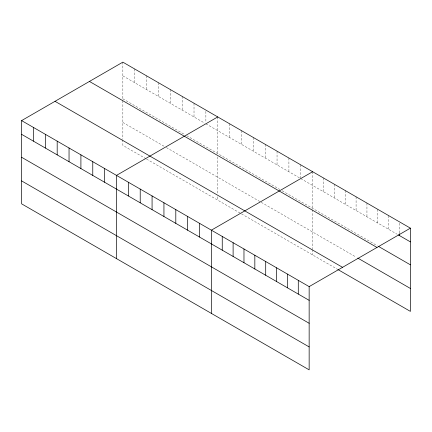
<?xml version="1.0" encoding="UTF-8"?>
<svg xmlns="http://www.w3.org/2000/svg" width="432" height="432" viewBox="0 0 432 432"><rect width="100%" height="100%" fill="white"/><g stroke="black" fill="none" stroke-linecap="round" stroke-linejoin="round"><path stroke-width="0.32" stroke-dasharray="2.16 1.62" d="M122.85 75.87L204.746 123.158M205.88 123.811L299.641 177.941M300.769 178.594L397.251 234.295M122.85 98.809L184.415 134.357M186.673 135.659L279.871 189.47M282.134 190.771L377.239 245.684M122.85 122.445L164.079 146.248M166.342 147.555L260.669 202.014M261.23 202.338L356.087 257.099M146.005 158.755L122.85 145.384L122.85 139.984M146.572 159.079L240.899 213.538M241.461 213.862L337.219 269.147M399.535 223.198L399.535 233.005M388.676 215.622L388.676 229.343M377.811 209.347L377.811 223.074M366.946 203.078L366.946 216.799M356.087 196.803L356.087 210.53M345.222 190.534L345.222 204.26M334.357 184.259L334.357 197.986M323.498 177.989L323.498 191.716M312.633 171.715L312.633 208.381M312.633 209.693L312.633 248.881M312.633 249.556L312.633 254.956M300.769 164.867L300.769 177.941M288.911 158.02L288.911 171.747M277.047 151.173L277.047 164.9M265.189 144.326L265.189 158.053M253.325 137.479L253.325 151.2M241.461 130.626L241.461 144.353M229.603 123.779L229.603 137.506M217.739 116.932L217.739 153.598M217.739 156.881L217.739 194.098M217.739 196.792L217.739 200.167M205.88 111.391L205.88 122.504M194.017 103.237L194.017 116.959M182.153 96.385L182.153 110.111M170.294 89.537L170.294 103.264M158.431 82.69L158.431 96.417M146.572 75.843L146.572 89.57M134.708 68.996L134.708 82.717M122.85 62.149L122.85 100.121M122.85 100.78L122.85 139.309"/><path stroke-width="0.65" d="M21.6 120.604L309.15 286.616L309.15 369.851L21.6 203.839L21.6 120.604L122.85 62.149L410.4 228.161L410.4 311.396L337.786 269.476M217.739 116.932L116.494 175.387L116.494 258.622M312.633 171.715L211.383 230.17L211.383 313.411M309.15 286.616L410.4 228.161M398.396 234.954L410.4 241.888M378.383 246.343L410.4 264.827M89.435 81.437L376.99 247.455M357.799 258.093L410.4 288.463M55.01 101.309L342.565 267.327M21.6 134.325L309.15 300.343M21.6 157.264L309.15 323.282M21.6 180.9L309.15 346.918M399.535 233.658L399.535 235.618M298.291 280.346L298.291 294.073M287.426 274.077L287.426 287.798M276.561 267.802L276.561 281.529M265.702 261.533L265.702 275.254M254.837 255.258L254.837 268.985M243.972 248.989L243.972 262.715M233.113 242.714L233.113 256.441M222.248 236.444L222.248 250.171M199.525 223.322L199.525 237.049M187.661 216.475L187.661 230.202M175.802 209.628L175.802 223.355M163.939 202.781L163.939 216.502M152.075 195.934L152.075 209.655M140.216 189.081L140.216 202.808M128.353 182.234L128.353 195.961M104.63 168.539L104.63 182.266M92.767 161.692L92.767 175.414M80.908 154.84L80.908 168.566M69.044 147.992L69.044 161.719M57.186 141.145L57.186 154.872M45.322 134.298L45.322 148.025M33.464 127.451L33.464 141.172"/></g></svg>
